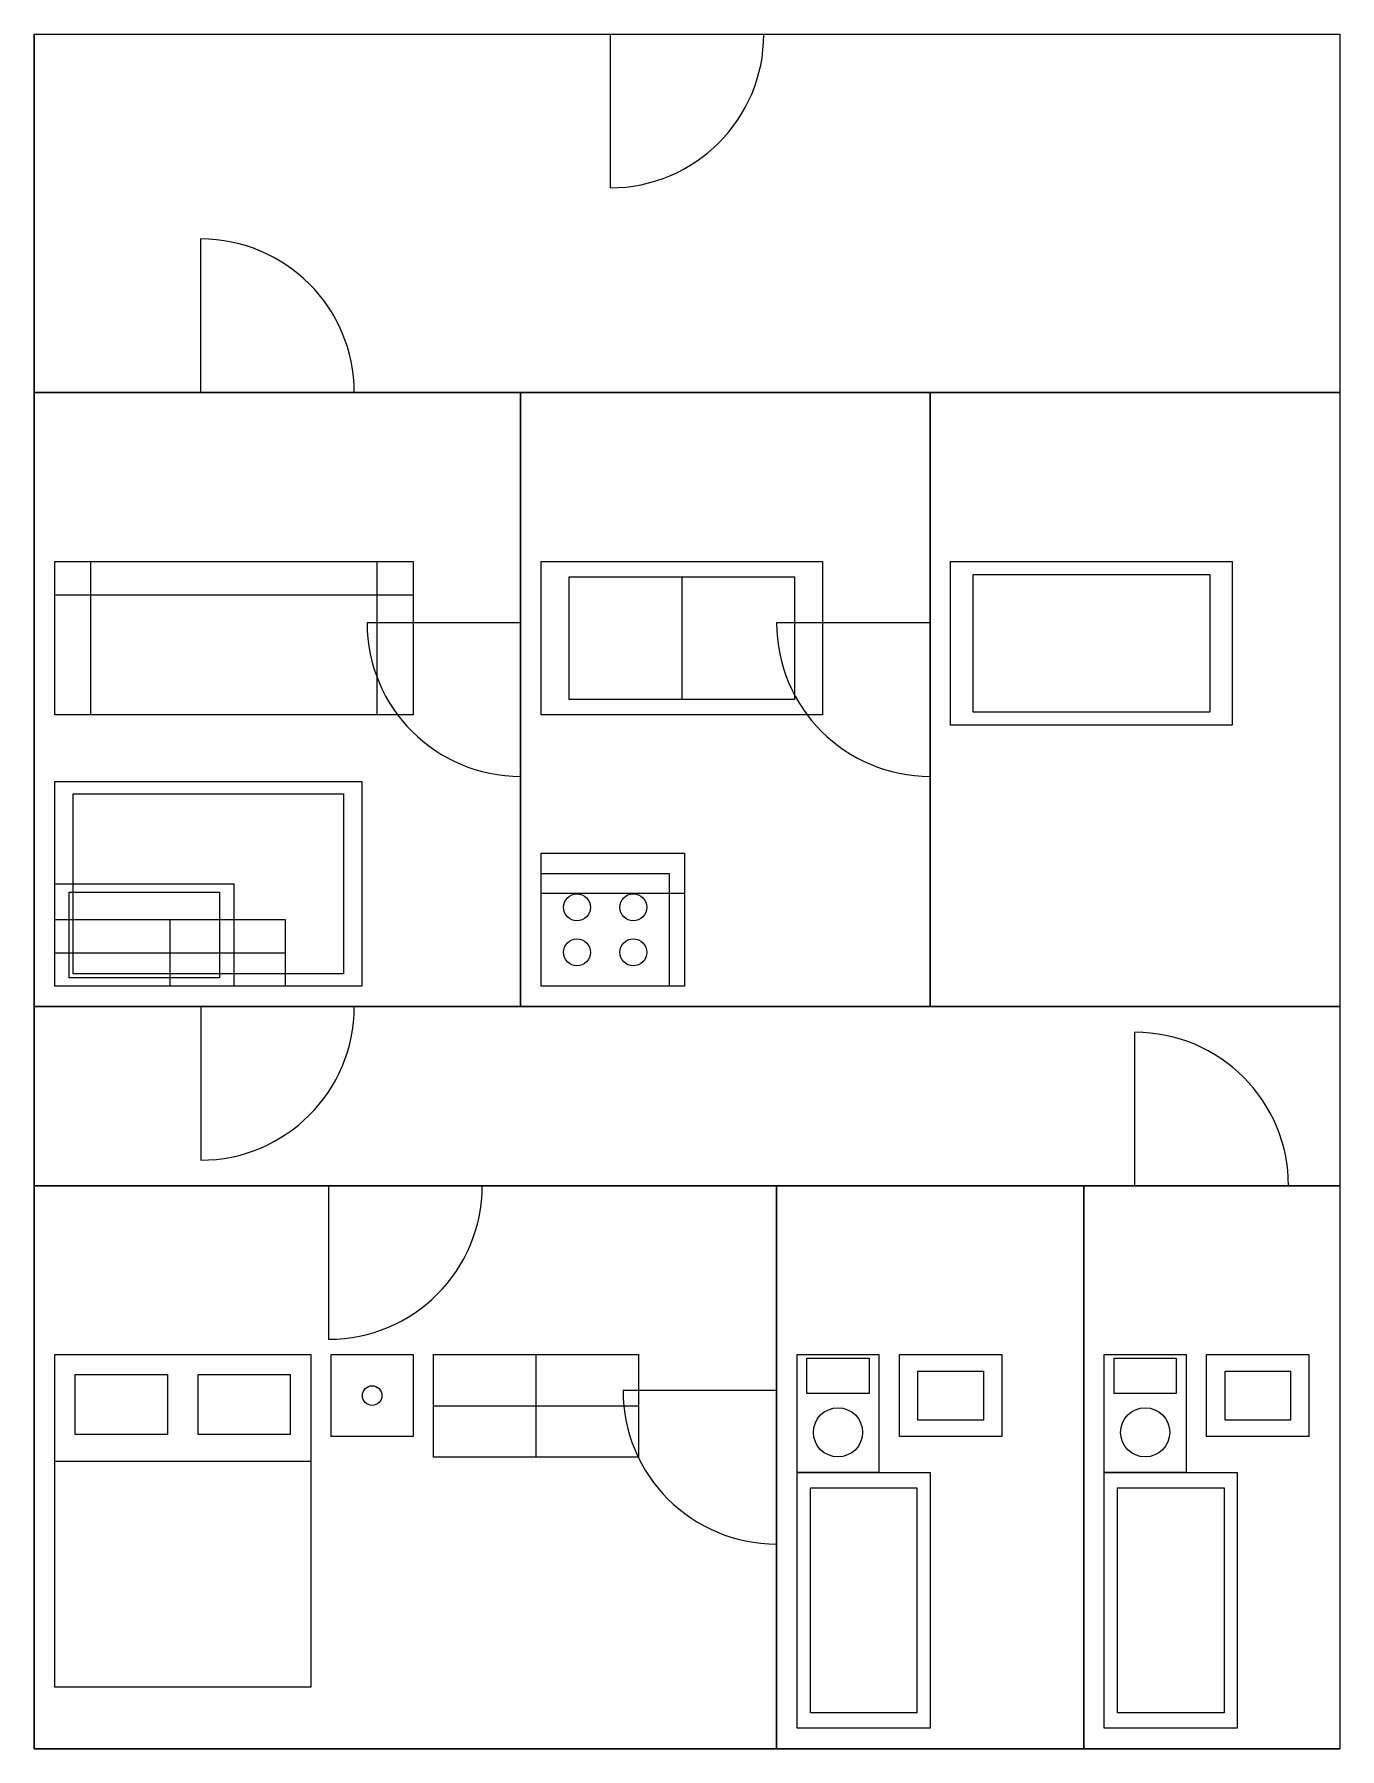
# Model space of a CAD drawing. Header units: feet. Extents: x 0 to 25.5, y 0 to 33.5.
import ezdxf

# ---------------------------------------------------------------- set-up
doc = ezdxf.new("R2010")
doc.units = ezdxf.units.FT
for name, color, linetype, lineweight in [('DOORS', 1, 'Continuous', 0), ('FURNITURE', 6, 'Continuous', 0), ('ROOMS', 7, 'Continuous', 0), ('WALLS', 7, 'Continuous', 0), ('WINDOWS', 5, 'Continuous', 0)]:
    doc.layers.add(name, color=color, linetype=linetype, lineweight=lineweight)

msp = doc.modelspace()

# ---------------------------------------------------------------- linework, layer by layer
at = {"layer": 'DOORS'}
for p, q in [((11.25, 33.5), (14.25, 33.5)), ((11.25, 33.5), (11.25, 30.5)), ((3.25, 26.5), (3.25, 29.5)), ((3.25, 26.5), (6.25, 26.5)), ((9.5, 22), (6.5, 22)), ((9.5, 22), (9.5, 19)), ((17.5, 22), (14.5, 22)), ((17.5, 22), (17.5, 19)), ((3.25, 14.5), (6.25, 14.5)), ((3.25, 14.5), (3.25, 11.5)), ((21.5, 11), (21.5, 14)), ((5.75, 11), (8.75, 11)), ((5.75, 11), (5.75, 8)), ((21.5, 11), (24.5, 11)), ((14.5, 7), (11.5, 7)), ((14.5, 7), (14.5, 4))]:
    msp.add_line(p, q, dxfattribs=at)
for centre, start, end in [((11.25, 33.5), -90, 0), ((3.25, 26.5), 0, 90), ((9.5, 22), 180, -90), ((17.5, 22), 180, -90), ((3.25, 14.5), -90, 0), ((21.5, 11), 0, 90), ((5.75, 11), -90, 0), ((14.5, 7), 180, -90)]:
    msp.add_arc(centre, 3, start, end, dxfattribs=at)
at = {"layer": 'FURNITURE'}
for p, q in [((12.65, 22.9), (12.65, 20.5)), ((9.9, 16.72), (12.7, 16.72)), ((2.65, 16.2), (2.65, 14.9)), ((0.4, 15.55), (4.9, 15.55)), ((9.8, 7.7), (9.8, 5.7)), ((7.8, 6.7), (11.8, 6.7)), ((0.4, 5.62), (5.4, 5.62))]:
    msp.add_line(p, q, dxfattribs=at)
for points in [[(0.4, 23.2), (7.4, 23.2), (7.4, 20.2), (0.4, 20.2)], [(0.4, 23.2), (7.4, 23.2), (7.4, 22.54), (0.4, 22.54)], [(0.4, 23.2), (1.1, 23.2), (1.1, 20.2), (0.4, 20.2)], [(6.7, 23.2), (7.4, 23.2), (7.4, 20.2), (6.7, 20.2)], [(9.9, 23.2), (15.4, 23.2), (15.4, 20.2), (9.9, 20.2)], [(17.9, 23.2), (23.4, 23.2), (23.4, 20), (17.9, 20)], [(10.45, 22.9), (14.85, 22.9), (14.85, 20.5), (10.45, 20.5)], [(18.34, 22.944), (22.96, 22.944), (22.96, 20.256), (18.34, 20.256)], [(0.4, 18.9), (6.4, 18.9), (6.4, 14.9), (0.4, 14.9)], [(0.76, 18.66), (6.04, 18.66), (6.04, 15.14), (0.76, 15.14)], [(9.9, 17.5), (12.7, 17.5), (12.7, 14.9), (9.9, 14.9)], [(9.9, 17.1), (12.4, 17.1), (12.4, 14.9), (9.9, 14.9)], [(0.4, 16.9), (3.9, 16.9), (3.9, 14.9), (0.4, 14.9)], [(0.68, 16.74), (3.62, 16.74), (3.62, 15.06), (0.68, 15.06)], [(0.4, 16.2), (4.9, 16.2), (4.9, 14.9), (0.4, 14.9)], [(0.4, 7.7), (5.4, 7.7), (5.4, 1.2), (0.4, 1.2)], [(5.8, 7.7), (7.4, 7.7), (7.4, 6.1), (5.8, 6.1)], [(7.8, 7.7), (11.8, 7.7), (11.8, 5.7), (7.8, 5.7)], [(14.9, 7.7), (16.5, 7.7), (16.5, 5.4), (14.9, 5.4)], [(15.092, 7.631), (16.308, 7.631), (16.308, 6.941), (15.092, 6.941)], [(16.9, 7.7), (18.9, 7.7), (18.9, 6.1), (16.9, 6.1)], [(17.26, 7.38), (18.54, 7.38), (18.54, 6.42), (17.26, 6.42)], [(20.9, 7.7), (22.5, 7.7), (22.5, 5.4), (20.9, 5.4)], [(21.092, 7.631), (22.308, 7.631), (22.308, 6.941), (21.092, 6.941)], [(22.9, 7.7), (24.9, 7.7), (24.9, 6.1), (22.9, 6.1)], [(23.26, 7.38), (24.54, 7.38), (24.54, 6.42), (23.26, 6.42)], [(0.8, 7.31), (2.6, 7.31), (2.6, 6.14), (0.8, 6.14)], [(3.2, 7.31), (5, 7.31), (5, 6.14), (3.2, 6.14)], [(14.9, 5.4), (17.5, 5.4), (17.5, 0.4), (14.9, 0.4)], [(20.9, 5.4), (23.5, 5.4), (23.5, 0.4), (20.9, 0.4)], [(15.16, 5.1), (17.24, 5.1), (17.24, 0.7), (15.16, 0.7)], [(21.16, 5.1), (23.24, 5.1), (23.24, 0.7), (21.16, 0.7)]]:
    msp.add_lwpolyline(points, close=True, dxfattribs=at)
for centre, radius in [((10.6, 16.44), 0.264), ((11.7, 16.44), 0.264), ((10.6, 15.56), 0.264), ((11.7, 15.56), 0.264), ((6.6, 6.9), 0.192), ((15.7, 6.182), 0.48), ((21.7, 6.182), 0.48)]:
    msp.add_circle(centre, radius, dxfattribs=at)
at = {"layer": 'ROOMS'}
for points in [[(0, 33.5), (25.5, 33.5), (25.5, 26.5), (0, 26.5)], [(0, 26.5), (9.5, 26.5), (9.5, 14.5), (0, 14.5)], [(9.5, 26.5), (17.5, 26.5), (17.5, 14.5), (9.5, 14.5)], [(17.5, 26.5), (25.5, 26.5), (25.5, 14.5), (17.5, 14.5)], [(0, 14.5), (25.5, 14.5), (25.5, 11), (0, 11)], [(0, 11), (14.5, 11), (14.5, 0), (0, 0)], [(14.5, 11), (20.5, 11), (20.5, 0), (14.5, 0)], [(20.5, 11), (25.5, 11), (25.5, 0), (20.5, 0)]]:
    msp.add_lwpolyline(points, close=True, dxfattribs=at)
at = {"layer": 'WALLS'}
for p, q in [((0, 33.5), (0, 26.5)), ((0, 33.5), (25.5, 33.5)), ((25.5, 33.5), (25.5, 26.5)), ((0, 26.5), (0, 14.5)), ((0, 26.5), (9.5, 26.5)), ((9.5, 26.5), (17.5, 26.5)), ((9.5, 26.5), (9.5, 14.5)), ((17.5, 26.5), (25.5, 26.5)), ((17.5, 26.5), (17.5, 14.5)), ((25.5, 26.5), (25.5, 14.5)), ((0, 14.5), (0, 11)), ((0, 14.5), (9.5, 14.5)), ((9.5, 14.5), (17.5, 14.5)), ((17.5, 14.5), (25.5, 14.5)), ((25.5, 14.5), (25.5, 11)), ((0, 11), (0, 0)), ((0, 11), (14.5, 11)), ((14.5, 11), (14.5, 0)), ((14.5, 11), (20.5, 11)), ((20.5, 11), (20.5, 0)), ((20.5, 11), (25.5, 11)), ((25.5, 11), (25.5, 0)), ((0, 0), (14.5, 0)), ((14.5, 0), (20.5, 0)), ((20.5, 0), (25.5, 0))]:
    msp.add_line(p, q, dxfattribs=at)
at = {"layer": 'WINDOWS'}
for p, q in [((5.64, 33.5), (8.64, 33.5)), ((16.86, 33.5), (19.86, 33.5)), ((0, 31.5), (0, 28.5)), ((25.5, 31.5), (25.5, 28.5)), ((0, 22), (0, 19)), ((25.5, 22), (25.5, 19)), ((0, 7), (0, 4)), ((25.5, 7), (25.5, 4)), ((2.56, 0), (5.56, 0)), ((8.94, 0), (11.94, 0)), ((16, 0), (19, 0)), ((21.5, 0), (24.5, 0))]:
    msp.add_line(p, q, dxfattribs=at)

doc.saveas('drawing.dxf')
